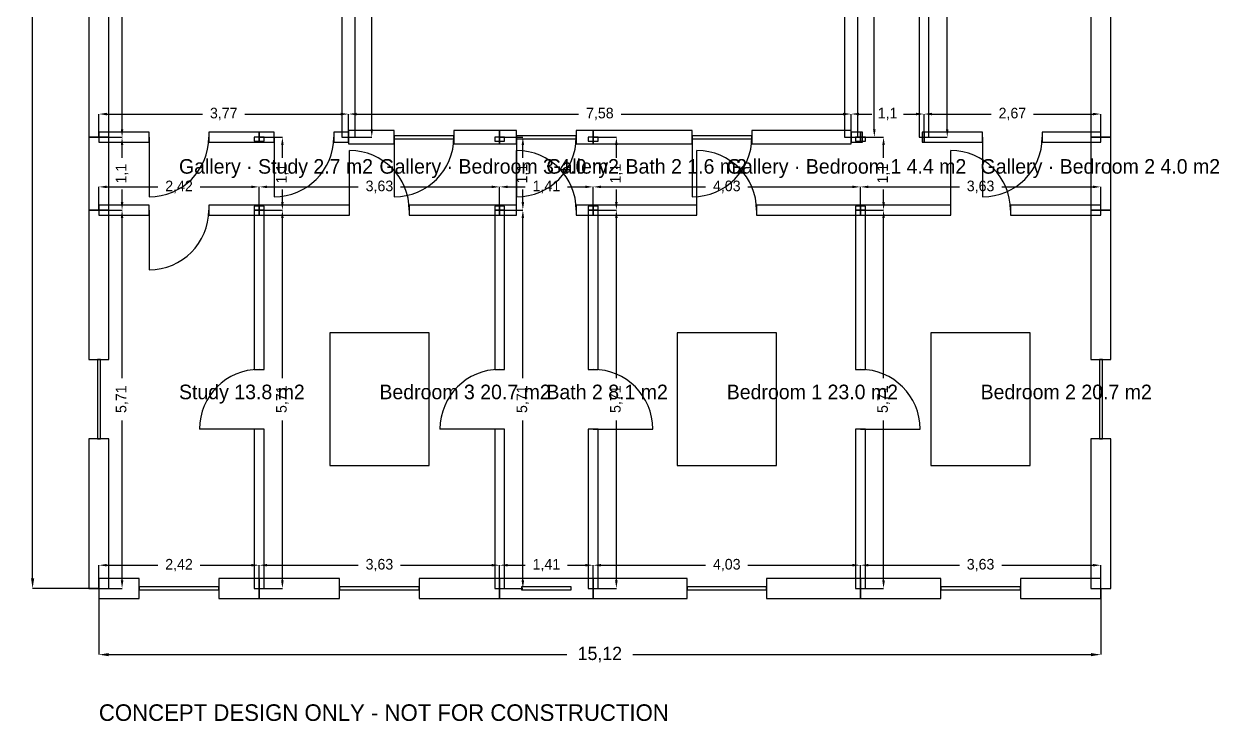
# Model space of a CAD drawing. Header units: metres. Extents: x 2 to 20.3, y 5.3 to 26.3.
# Drawn here: x 1.96 to 19.99, y 5.3 to 15.82 of the extents above; entities that cross this region are included whole.
import ezdxf

# ---------------------------------------------------------------- set-up
doc = ezdxf.new("R2010")
doc.units = ezdxf.units.M
for name, color, linetype in [('dimensions', 8, 'Continuous'), ('doors', 2, 'Continuous'), ('furniture', 3, 'Continuous'), ('labels', 7, 'Continuous'), ('walls', 7, 'Continuous'), ('windows', 4, 'Continuous')]:
    doc.layers.add(name, color=color, linetype=linetype)
doc.dimstyles.get("Standard").update_dxf_attribs({"dimtxt": 2.5, "dimasz": 2.5, "dimexe": 1.25, "dimexo": 0.625, "dimtad": 1, "dimcen": 2.5, "dimazin": 3, "dimtfac": 1, "dimtmove": 0, "dimatfit": 3})

# ---------------------------------------------------------------- blocks, each defined once
blk = doc.blocks.new('_CLOSEDFILLED')
at = {"color": 0, "linetype": 'BYBLOCK'}
blk.add_solid([(-1, 0.16), (0, 0), (-1, -0.16)], dxfattribs=at)
blk = doc.blocks.new('*D1')
for p, q in [((3.0909, 7.301124), (3.0909, 7.651124)), ((3.2109, 7.651124), (3.980356, 7.651124)), ((4.620356, 7.651124), (5.389812, 7.651124)), ((5.509812, 7.301124), (5.509812, 7.651124))]:
    blk.add_line(p, q)
at = {"layer": 'Defpoints'}
for p in [(3.0909, 7.651124), (3.0909, 7.301124), (5.509812, 7.301124)]:
    blk.add_point(p, dxfattribs=at)
at = {"layer": 'dimensions', "xscale": 0.12, "yscale": 0.12, "rotation": 180}
blk.add_blockref('_CLOSEDFILLED', (3.0909, 7.651124), dxfattribs=at)
at = {"layer": 'dimensions', "xscale": 0.12, "yscale": 0.12}
blk.add_blockref('_CLOSEDFILLED', (5.509812, 7.651124), dxfattribs=at)
at = {"layer": 'dimensions', "insert": (4.300356, 7.651124), "char_height": 0.16, "attachment_point": 5}
blk.add_mtext('2,42', dxfattribs=at)
blk = doc.blocks.new('*D2')
for p, q in [((3.0909, 13.012478), (3.4409, 13.012478)), ((3.4409, 10.476801), (3.4409, 12.892478)), ((3.4409, 7.421124), (3.4409, 9.836801)), ((3.0909, 7.301124), (3.4409, 7.301124))]:
    blk.add_line(p, q)
at = {"layer": 'Defpoints'}
for p in [(3.0909, 13.012478), (3.0909, 7.301124), (3.4409, 7.301124)]:
    blk.add_point(p, dxfattribs=at)
at = {"layer": 'dimensions', "xscale": 0.12, "yscale": 0.12}
for p, rotation in [((3.4409, 13.012478), 90), ((3.4409, 7.301124), 270)]:
    blk.add_blockref('_CLOSEDFILLED', p, dxfattribs=dict(at, rotation=rotation))
at = {"layer": 'dimensions', "insert": (3.4409, 10.156801), "char_height": 0.16, "attachment_point": 5, "rotation": 90}
blk.add_mtext('5,71', dxfattribs=at)
blk = doc.blocks.new('*D3')
for p, q in [((3.0909, 13.012478), (3.0909, 13.362478)), ((3.2109, 13.362478), (3.980356, 13.362478)), ((4.620356, 13.362478), (5.389812, 13.362478)), ((5.509812, 13.012478), (5.509812, 13.362478))]:
    blk.add_line(p, q)
at = {"layer": 'Defpoints'}
for p in [(3.0909, 13.362478), (3.0909, 13.012478), (5.509812, 13.012478)]:
    blk.add_point(p, dxfattribs=at)
at = {"layer": 'dimensions', "xscale": 0.12, "yscale": 0.12, "rotation": 180}
blk.add_blockref('_CLOSEDFILLED', (3.0909, 13.362478), dxfattribs=at)
at = {"layer": 'dimensions', "xscale": 0.12, "yscale": 0.12}
blk.add_blockref('_CLOSEDFILLED', (5.509812, 13.362478), dxfattribs=at)
at = {"layer": 'dimensions', "insert": (4.300356, 13.362478), "char_height": 0.16, "attachment_point": 5}
blk.add_mtext('2,42', dxfattribs=at)
blk = doc.blocks.new('*D4')
for p, q in [((3.0909, 14.112478), (3.4409, 14.112478)), ((3.4409, 13.802478), (3.4409, 13.992478)), ((3.4409, 13.132478), (3.4409, 13.322478)), ((3.0909, 13.012478), (3.4409, 13.012478))]:
    blk.add_line(p, q)
at = {"layer": 'Defpoints'}
for p in [(3.0909, 14.112478), (3.0909, 13.012478), (3.4409, 13.012478)]:
    blk.add_point(p, dxfattribs=at)
at = {"layer": 'dimensions', "xscale": 0.12, "yscale": 0.12}
for p, rotation in [((3.4409, 14.112478), 90), ((3.4409, 13.012478), 270)]:
    blk.add_blockref('_CLOSEDFILLED', p, dxfattribs=dict(at, rotation=rotation))
at = {"layer": 'dimensions', "insert": (3.4409, 13.562478), "char_height": 0.16, "attachment_point": 5, "rotation": 90}
blk.add_mtext('1,1', dxfattribs=at)
blk = doc.blocks.new('*D5')
for p, q in [((5.509812, 7.301124), (5.509812, 7.651124)), ((5.629812, 7.651124), (7.003996, 7.651124)), ((7.643996, 7.651124), (9.01818, 7.651124)), ((9.13818, 7.301124), (9.13818, 7.651124))]:
    blk.add_line(p, q)
at = {"layer": 'Defpoints'}
for p in [(5.509812, 7.651124), (5.509812, 7.301124), (9.13818, 7.301124)]:
    blk.add_point(p, dxfattribs=at)
at = {"layer": 'dimensions', "xscale": 0.12, "yscale": 0.12, "rotation": 180}
blk.add_blockref('_CLOSEDFILLED', (5.509812, 7.651124), dxfattribs=at)
at = {"layer": 'dimensions', "xscale": 0.12, "yscale": 0.12}
blk.add_blockref('_CLOSEDFILLED', (9.13818, 7.651124), dxfattribs=at)
at = {"layer": 'dimensions', "insert": (7.323996, 7.651124), "char_height": 0.16, "attachment_point": 5}
blk.add_mtext('3,63', dxfattribs=at)
blk = doc.blocks.new('*D6')
for p, q in [((5.509812, 13.012478), (5.859812, 13.012478)), ((5.859812, 10.476801), (5.859812, 12.892478)), ((5.859812, 7.421124), (5.859812, 9.836801)), ((5.509812, 7.301124), (5.859812, 7.301124))]:
    blk.add_line(p, q)
at = {"layer": 'Defpoints'}
for p in [(5.509812, 13.012478), (5.509812, 7.301124), (5.859812, 7.301124)]:
    blk.add_point(p, dxfattribs=at)
at = {"layer": 'dimensions', "xscale": 0.12, "yscale": 0.12}
for p, rotation in [((5.859812, 13.012478), 90), ((5.859812, 7.301124), 270)]:
    blk.add_blockref('_CLOSEDFILLED', p, dxfattribs=dict(at, rotation=rotation))
at = {"layer": 'dimensions', "insert": (5.859812, 10.156801), "char_height": 0.16, "attachment_point": 5, "rotation": 90}
blk.add_mtext('5,71', dxfattribs=at)
blk = doc.blocks.new('*D7')
for p, q in [((5.509812, 13.012478), (5.509812, 13.362478)), ((5.629812, 13.362478), (7.003996, 13.362478)), ((7.643996, 13.362478), (9.01818, 13.362478)), ((9.13818, 13.012478), (9.13818, 13.362478))]:
    blk.add_line(p, q)
at = {"layer": 'Defpoints'}
for p in [(5.509812, 13.362478), (5.509812, 13.012478), (9.13818, 13.012478)]:
    blk.add_point(p, dxfattribs=at)
at = {"layer": 'dimensions', "xscale": 0.12, "yscale": 0.12, "rotation": 180}
blk.add_blockref('_CLOSEDFILLED', (5.509812, 13.362478), dxfattribs=at)
at = {"layer": 'dimensions', "xscale": 0.12, "yscale": 0.12}
blk.add_blockref('_CLOSEDFILLED', (9.13818, 13.362478), dxfattribs=at)
at = {"layer": 'dimensions', "insert": (7.323996, 13.362478), "char_height": 0.16, "attachment_point": 5}
blk.add_mtext('3,63', dxfattribs=at)
blk = doc.blocks.new('*D8')
for p, q in [((5.509812, 14.112478), (5.859812, 14.112478)), ((5.859812, 13.802478), (5.859812, 13.992478)), ((5.859812, 13.132478), (5.859812, 13.322478)), ((5.509812, 13.012478), (5.859812, 13.012478))]:
    blk.add_line(p, q)
at = {"layer": 'Defpoints'}
for p in [(5.509812, 14.112478), (5.509812, 13.012478), (5.859812, 13.012478)]:
    blk.add_point(p, dxfattribs=at)
at = {"layer": 'dimensions', "xscale": 0.12, "yscale": 0.12}
for p, rotation in [((5.859812, 14.112478), 90), ((5.859812, 13.012478), 270)]:
    blk.add_blockref('_CLOSEDFILLED', p, dxfattribs=dict(at, rotation=rotation))
at = {"layer": 'dimensions', "insert": (5.859812, 13.562478), "char_height": 0.16, "attachment_point": 5, "rotation": 90}
blk.add_mtext('1,1', dxfattribs=at)
blk = doc.blocks.new('*D9')
for p, q in [((9.13818, 7.301124), (9.13818, 7.651124)), ((9.25818, 7.651124), (9.523696, 7.651124)), ((10.163696, 7.651124), (10.429212, 7.651124)), ((10.549212, 7.301124), (10.549212, 7.651124))]:
    blk.add_line(p, q)
at = {"layer": 'Defpoints'}
for p in [(9.13818, 7.651124), (9.13818, 7.301124), (10.549212, 7.301124)]:
    blk.add_point(p, dxfattribs=at)
at = {"layer": 'dimensions', "xscale": 0.12, "yscale": 0.12, "rotation": 180}
blk.add_blockref('_CLOSEDFILLED', (9.13818, 7.651124), dxfattribs=at)
at = {"layer": 'dimensions', "xscale": 0.12, "yscale": 0.12}
blk.add_blockref('_CLOSEDFILLED', (10.549212, 7.651124), dxfattribs=at)
at = {"layer": 'dimensions', "insert": (9.843696, 7.651124), "char_height": 0.16, "attachment_point": 5}
blk.add_mtext('1,41', dxfattribs=at)
blk = doc.blocks.new('*D10')
for p, q in [((9.13818, 13.012478), (9.48818, 13.012478)), ((9.48818, 10.476801), (9.48818, 12.892478)), ((9.48818, 7.421124), (9.48818, 9.836801)), ((9.13818, 7.301124), (9.48818, 7.301124))]:
    blk.add_line(p, q)
at = {"layer": 'Defpoints'}
for p in [(9.13818, 13.012478), (9.13818, 7.301124), (9.48818, 7.301124)]:
    blk.add_point(p, dxfattribs=at)
at = {"layer": 'dimensions', "xscale": 0.12, "yscale": 0.12}
for p, rotation in [((9.48818, 13.012478), 90), ((9.48818, 7.301124), 270)]:
    blk.add_blockref('_CLOSEDFILLED', p, dxfattribs=dict(at, rotation=rotation))
at = {"layer": 'dimensions', "insert": (9.48818, 10.156801), "char_height": 0.16, "attachment_point": 5, "rotation": 90}
blk.add_mtext('5,71', dxfattribs=at)
blk = doc.blocks.new('*D11')
for p, q in [((9.13818, 13.012478), (9.13818, 13.362478)), ((9.25818, 13.362478), (9.523696, 13.362478)), ((10.163696, 13.362478), (10.429212, 13.362478)), ((10.549212, 13.012478), (10.549212, 13.362478))]:
    blk.add_line(p, q)
at = {"layer": 'Defpoints'}
for p in [(9.13818, 13.362478), (9.13818, 13.012478), (10.549212, 13.012478)]:
    blk.add_point(p, dxfattribs=at)
at = {"layer": 'dimensions', "xscale": 0.12, "yscale": 0.12, "rotation": 180}
blk.add_blockref('_CLOSEDFILLED', (9.13818, 13.362478), dxfattribs=at)
at = {"layer": 'dimensions', "xscale": 0.12, "yscale": 0.12}
blk.add_blockref('_CLOSEDFILLED', (10.549212, 13.362478), dxfattribs=at)
at = {"layer": 'dimensions', "insert": (9.843696, 13.362478), "char_height": 0.16, "attachment_point": 5}
blk.add_mtext('1,41', dxfattribs=at)
blk = doc.blocks.new('*D12')
for p, q in [((9.13818, 14.112478), (9.48818, 14.112478)), ((9.48818, 13.802478), (9.48818, 13.992478)), ((9.48818, 13.132478), (9.48818, 13.322478)), ((9.13818, 13.012478), (9.48818, 13.012478))]:
    blk.add_line(p, q)
at = {"layer": 'Defpoints'}
for p in [(9.13818, 14.112478), (9.13818, 13.012478), (9.48818, 13.012478)]:
    blk.add_point(p, dxfattribs=at)
at = {"layer": 'dimensions', "xscale": 0.12, "yscale": 0.12}
for p, rotation in [((9.48818, 14.112478), 90), ((9.48818, 13.012478), 270)]:
    blk.add_blockref('_CLOSEDFILLED', p, dxfattribs=dict(at, rotation=rotation))
at = {"layer": 'dimensions', "insert": (9.48818, 13.562478), "char_height": 0.16, "attachment_point": 5, "rotation": 90}
blk.add_mtext('1,1', dxfattribs=at)
blk = doc.blocks.new('*D13')
for p, q in [((10.549212, 7.301124), (10.549212, 7.651124)), ((10.669212, 7.651124), (12.244972, 7.651124)), ((12.884972, 7.651124), (14.460732, 7.651124)), ((14.580732, 7.301124), (14.580732, 7.651124))]:
    blk.add_line(p, q)
at = {"layer": 'Defpoints'}
for p in [(10.549212, 7.651124), (10.549212, 7.301124), (14.580732, 7.301124)]:
    blk.add_point(p, dxfattribs=at)
at = {"layer": 'dimensions', "xscale": 0.12, "yscale": 0.12, "rotation": 180}
blk.add_blockref('_CLOSEDFILLED', (10.549212, 7.651124), dxfattribs=at)
at = {"layer": 'dimensions', "xscale": 0.12, "yscale": 0.12}
blk.add_blockref('_CLOSEDFILLED', (14.580732, 7.651124), dxfattribs=at)
at = {"layer": 'dimensions', "insert": (12.564972, 7.651124), "char_height": 0.16, "attachment_point": 5}
blk.add_mtext('4,03', dxfattribs=at)
blk = doc.blocks.new('*D14')
for p, q in [((10.549212, 13.012478), (10.899212, 13.012478)), ((10.899212, 10.476801), (10.899212, 12.892478)), ((10.899212, 7.421124), (10.899212, 9.836801)), ((10.549212, 7.301124), (10.899212, 7.301124))]:
    blk.add_line(p, q)
at = {"layer": 'Defpoints'}
for p in [(10.549212, 13.012478), (10.549212, 7.301124), (10.899212, 7.301124)]:
    blk.add_point(p, dxfattribs=at)
at = {"layer": 'dimensions', "xscale": 0.12, "yscale": 0.12}
for p, rotation in [((10.899212, 13.012478), 90), ((10.899212, 7.301124), 270)]:
    blk.add_blockref('_CLOSEDFILLED', p, dxfattribs=dict(at, rotation=rotation))
at = {"layer": 'dimensions', "insert": (10.899212, 10.156801), "char_height": 0.16, "attachment_point": 5, "rotation": 90}
blk.add_mtext('5,71', dxfattribs=at)
blk = doc.blocks.new('*D15')
for p, q in [((10.549212, 13.012478), (10.549212, 13.362478)), ((10.669212, 13.362478), (12.244972, 13.362478)), ((12.884972, 13.362478), (14.460732, 13.362478)), ((14.580732, 13.012478), (14.580732, 13.362478))]:
    blk.add_line(p, q)
at = {"layer": 'Defpoints'}
for p in [(10.549212, 13.362478), (10.549212, 13.012478), (14.580732, 13.012478)]:
    blk.add_point(p, dxfattribs=at)
at = {"layer": 'dimensions', "xscale": 0.12, "yscale": 0.12, "rotation": 180}
blk.add_blockref('_CLOSEDFILLED', (10.549212, 13.362478), dxfattribs=at)
at = {"layer": 'dimensions', "xscale": 0.12, "yscale": 0.12}
blk.add_blockref('_CLOSEDFILLED', (14.580732, 13.362478), dxfattribs=at)
at = {"layer": 'dimensions', "insert": (12.564972, 13.362478), "char_height": 0.16, "attachment_point": 5}
blk.add_mtext('4,03', dxfattribs=at)
blk = doc.blocks.new('*D16')
for p, q in [((10.549212, 14.112478), (10.899212, 14.112478)), ((10.899212, 13.802478), (10.899212, 13.992478)), ((10.899212, 13.132478), (10.899212, 13.322478)), ((10.549212, 13.012478), (10.899212, 13.012478))]:
    blk.add_line(p, q)
at = {"layer": 'Defpoints'}
for p in [(10.549212, 14.112478), (10.549212, 13.012478), (10.899212, 13.012478)]:
    blk.add_point(p, dxfattribs=at)
at = {"layer": 'dimensions', "xscale": 0.12, "yscale": 0.12}
for p, rotation in [((10.899212, 14.112478), 90), ((10.899212, 13.012478), 270)]:
    blk.add_blockref('_CLOSEDFILLED', p, dxfattribs=dict(at, rotation=rotation))
at = {"layer": 'dimensions', "insert": (10.899212, 13.562478), "char_height": 0.16, "attachment_point": 5, "rotation": 90}
blk.add_mtext('1,1', dxfattribs=at)
blk = doc.blocks.new('*D17')
for p, q in [((14.580732, 7.301124), (14.580732, 7.651124)), ((14.700732, 7.651124), (16.074916, 7.651124)), ((16.714916, 7.651124), (18.0891, 7.651124)), ((18.2091, 7.301124), (18.2091, 7.651124))]:
    blk.add_line(p, q)
at = {"layer": 'Defpoints'}
for p in [(14.580732, 7.651124), (14.580732, 7.301124), (18.2091, 7.301124)]:
    blk.add_point(p, dxfattribs=at)
at = {"layer": 'dimensions', "xscale": 0.12, "yscale": 0.12, "rotation": 180}
blk.add_blockref('_CLOSEDFILLED', (14.580732, 7.651124), dxfattribs=at)
at = {"layer": 'dimensions', "xscale": 0.12, "yscale": 0.12}
blk.add_blockref('_CLOSEDFILLED', (18.2091, 7.651124), dxfattribs=at)
at = {"layer": 'dimensions', "insert": (16.394916, 7.651124), "char_height": 0.16, "attachment_point": 5}
blk.add_mtext('3,63', dxfattribs=at)
blk = doc.blocks.new('*D18')
for p, q in [((14.580732, 13.012478), (14.930732, 13.012478)), ((14.930732, 10.476801), (14.930732, 12.892478)), ((14.930732, 7.421124), (14.930732, 9.836801)), ((14.580732, 7.301124), (14.930732, 7.301124))]:
    blk.add_line(p, q)
at = {"layer": 'Defpoints'}
for p in [(14.580732, 13.012478), (14.580732, 7.301124), (14.930732, 7.301124)]:
    blk.add_point(p, dxfattribs=at)
at = {"layer": 'dimensions', "xscale": 0.12, "yscale": 0.12}
for p, rotation in [((14.930732, 13.012478), 90), ((14.930732, 7.301124), 270)]:
    blk.add_blockref('_CLOSEDFILLED', p, dxfattribs=dict(at, rotation=rotation))
at = {"layer": 'dimensions', "insert": (14.930732, 10.156801), "char_height": 0.16, "attachment_point": 5, "rotation": 90}
blk.add_mtext('5,71', dxfattribs=at)
blk = doc.blocks.new('*D19')
for p, q in [((14.580732, 13.012478), (14.580732, 13.362478)), ((14.700732, 13.362478), (16.074916, 13.362478)), ((16.714916, 13.362478), (18.0891, 13.362478)), ((18.2091, 13.012478), (18.2091, 13.362478))]:
    blk.add_line(p, q)
at = {"layer": 'Defpoints'}
for p in [(14.580732, 13.362478), (14.580732, 13.012478), (18.2091, 13.012478)]:
    blk.add_point(p, dxfattribs=at)
at = {"layer": 'dimensions', "xscale": 0.12, "yscale": 0.12, "rotation": 180}
blk.add_blockref('_CLOSEDFILLED', (14.580732, 13.362478), dxfattribs=at)
at = {"layer": 'dimensions', "xscale": 0.12, "yscale": 0.12}
blk.add_blockref('_CLOSEDFILLED', (18.2091, 13.362478), dxfattribs=at)
at = {"layer": 'dimensions', "insert": (16.394916, 13.362478), "char_height": 0.16, "attachment_point": 5}
blk.add_mtext('3,63', dxfattribs=at)
blk = doc.blocks.new('*D20')
for p, q in [((14.580732, 14.112478), (14.930732, 14.112478)), ((14.930732, 13.802478), (14.930732, 13.992478)), ((14.930732, 13.132478), (14.930732, 13.322478)), ((14.580732, 13.012478), (14.930732, 13.012478))]:
    blk.add_line(p, q)
at = {"layer": 'Defpoints'}
for p in [(14.580732, 14.112478), (14.580732, 13.012478), (14.930732, 13.012478)]:
    blk.add_point(p, dxfattribs=at)
at = {"layer": 'dimensions', "xscale": 0.12, "yscale": 0.12}
for p, rotation in [((14.930732, 14.112478), 90), ((14.930732, 13.012478), 270)]:
    blk.add_blockref('_CLOSEDFILLED', p, dxfattribs=dict(at, rotation=rotation))
at = {"layer": 'dimensions', "insert": (14.930732, 13.562478), "char_height": 0.16, "attachment_point": 5, "rotation": 90}
blk.add_mtext('1,1', dxfattribs=at)
blk = doc.blocks.new('*D33')
for p, q in [((3.091, 14.112), (3.091, 14.462)), ((3.211, 14.462), (4.655, 14.462)), ((5.295, 14.462), (6.739, 14.462)), ((6.859, 14.112), (6.859, 14.462))]:
    blk.add_line(p, q)
at = {"layer": 'Defpoints'}
for p in [(3.091, 14.462), (3.091, 14.112), (6.859, 14.112)]:
    blk.add_point(p, dxfattribs=at)
at = {"layer": 'dimensions', "xscale": 0.12, "yscale": 0.12, "rotation": 180}
blk.add_blockref('_CLOSEDFILLED', (3.091, 14.462), dxfattribs=at)
at = {"layer": 'dimensions', "xscale": 0.12, "yscale": 0.12}
blk.add_blockref('_CLOSEDFILLED', (6.859, 14.462), dxfattribs=at)
at = {"layer": 'dimensions', "insert": (4.975, 14.462), "char_height": 0.16, "attachment_point": 5}
blk.add_mtext('3,77', dxfattribs=at)
blk = doc.blocks.new('*D34')
for p, q in [((3.0909, 19.387522), (3.4409, 19.387522)), ((3.4409, 17.07), (3.4409, 19.267522)), ((3.4409, 14.232478), (3.4409, 16.43)), ((3.0909, 14.112478), (3.4409, 14.112478))]:
    blk.add_line(p, q)
at = {"layer": 'Defpoints'}
for p in [(3.0909, 19.387522), (3.0909, 14.112478), (3.4409, 14.112478)]:
    blk.add_point(p, dxfattribs=at)
at = {"layer": 'dimensions', "xscale": 0.12, "yscale": 0.12}
for p, rotation in [((3.4409, 19.387522), 90), ((3.4409, 14.112478), 270)]:
    blk.add_blockref('_CLOSEDFILLED', p, dxfattribs=dict(at, rotation=rotation))
at = {"layer": 'dimensions', "insert": (3.4409, 16.75), "char_height": 0.16, "attachment_point": 5, "rotation": 90}
blk.add_mtext('5,28', dxfattribs=at)
blk = doc.blocks.new('*D35')
for p, q in [((15.541, 14.112), (15.541, 14.462)), ((15.661, 14.462), (16.555, 14.462)), ((17.195, 14.462), (18.089, 14.462)), ((18.209, 14.112), (18.209, 14.462))]:
    blk.add_line(p, q)
at = {"layer": 'Defpoints'}
for p in [(15.541, 14.462), (15.541, 14.112), (18.209, 14.112)]:
    blk.add_point(p, dxfattribs=at)
at = {"layer": 'dimensions', "xscale": 0.12, "yscale": 0.12, "rotation": 180}
blk.add_blockref('_CLOSEDFILLED', (15.541, 14.462), dxfattribs=at)
at = {"layer": 'dimensions', "xscale": 0.12, "yscale": 0.12}
blk.add_blockref('_CLOSEDFILLED', (18.209, 14.462), dxfattribs=at)
at = {"layer": 'dimensions', "insert": (16.875, 14.462), "char_height": 0.16, "attachment_point": 5}
blk.add_mtext('2,67', dxfattribs=at)
blk = doc.blocks.new('*D36')
for p, q in [((15.541437, 19.387522), (15.891437, 19.387522)), ((15.891437, 17.07), (15.891437, 19.267522)), ((15.891437, 14.232478), (15.891437, 16.43)), ((15.541437, 14.112478), (15.891437, 14.112478))]:
    blk.add_line(p, q)
at = {"layer": 'Defpoints'}
for p in [(15.541437, 19.387522), (15.541437, 14.112478), (15.891437, 14.112478)]:
    blk.add_point(p, dxfattribs=at)
at = {"layer": 'dimensions', "xscale": 0.12, "yscale": 0.12}
for p, rotation in [((15.891437, 19.387522), 90), ((15.891437, 14.112478), 270)]:
    blk.add_blockref('_CLOSEDFILLED', p, dxfattribs=dict(at, rotation=rotation))
at = {"layer": 'dimensions', "insert": (15.891437, 16.75), "char_height": 0.16, "attachment_point": 5, "rotation": 90}
blk.add_mtext('5,28', dxfattribs=at)
blk = doc.blocks.new('*D37')
for p, q in [((14.441437, 14.112478), (14.441437, 14.462478)), ((14.561437, 14.462478), (14.751437, 14.462478)), ((15.231437, 14.462478), (15.421437, 14.462478)), ((15.541437, 14.112478), (15.541437, 14.462478))]:
    blk.add_line(p, q)
at = {"layer": 'Defpoints'}
for p in [(14.441437, 14.462478), (14.441437, 14.112478), (15.541437, 14.112478)]:
    blk.add_point(p, dxfattribs=at)
at = {"layer": 'dimensions', "xscale": 0.12, "yscale": 0.12, "rotation": 180}
blk.add_blockref('_CLOSEDFILLED', (14.441437, 14.462478), dxfattribs=at)
at = {"layer": 'dimensions', "xscale": 0.12, "yscale": 0.12}
blk.add_blockref('_CLOSEDFILLED', (15.541437, 14.462478), dxfattribs=at)
at = {"layer": 'dimensions', "insert": (14.991437, 14.462478), "char_height": 0.16, "attachment_point": 5}
blk.add_mtext('1,1', dxfattribs=at)
blk = doc.blocks.new('*D38')
for p, q in [((14.441437, 19.387522), (14.791437, 19.387522)), ((14.791437, 17.07), (14.791437, 19.267522)), ((14.791437, 14.232478), (14.791437, 16.43)), ((14.441437, 14.112478), (14.791437, 14.112478))]:
    blk.add_line(p, q)
at = {"layer": 'Defpoints'}
for p in [(14.441437, 19.387522), (14.441437, 14.112478), (14.791437, 14.112478)]:
    blk.add_point(p, dxfattribs=at)
at = {"layer": 'dimensions', "xscale": 0.12, "yscale": 0.12}
for p, rotation in [((14.791437, 19.387522), 90), ((14.791437, 14.112478), 270)]:
    blk.add_blockref('_CLOSEDFILLED', p, dxfattribs=dict(at, rotation=rotation))
at = {"layer": 'dimensions', "insert": (14.791437, 16.75), "char_height": 0.16, "attachment_point": 5, "rotation": 90}
blk.add_mtext('5,28', dxfattribs=at)
blk = doc.blocks.new('*D39')
for p, q in [((6.859, 14.112), (6.859, 14.462)), ((6.979, 14.462), (10.33, 14.462)), ((10.97, 14.462), (14.321, 14.462)), ((14.441, 14.112), (14.441, 14.462))]:
    blk.add_line(p, q)
at = {"layer": 'Defpoints'}
for p in [(6.859, 14.462), (6.859, 14.112), (14.441, 14.112)]:
    blk.add_point(p, dxfattribs=at)
at = {"layer": 'dimensions', "xscale": 0.12, "yscale": 0.12, "rotation": 180}
blk.add_blockref('_CLOSEDFILLED', (6.859, 14.462), dxfattribs=at)
at = {"layer": 'dimensions', "xscale": 0.12, "yscale": 0.12}
blk.add_blockref('_CLOSEDFILLED', (14.441, 14.462), dxfattribs=at)
at = {"layer": 'dimensions', "insert": (10.65, 14.462), "char_height": 0.16, "attachment_point": 5}
blk.add_mtext('7,58', dxfattribs=at)
blk = doc.blocks.new('*D40')
for p, q in [((6.858563, 19.387522), (7.208563, 19.387522)), ((7.208563, 17.07), (7.208563, 19.267522)), ((7.208563, 14.232478), (7.208563, 16.43)), ((6.858563, 14.112478), (7.208563, 14.112478))]:
    blk.add_line(p, q)
at = {"layer": 'Defpoints'}
for p in [(6.858563, 19.387522), (6.858563, 14.112478), (7.208563, 14.112478)]:
    blk.add_point(p, dxfattribs=at)
at = {"layer": 'dimensions', "xscale": 0.12, "yscale": 0.12}
for p, rotation in [((7.208563, 19.387522), 90), ((7.208563, 14.112478), 270)]:
    blk.add_blockref('_CLOSEDFILLED', p, dxfattribs=dict(at, rotation=rotation))
at = {"layer": 'dimensions', "insert": (7.208563, 16.75), "char_height": 0.16, "attachment_point": 5, "rotation": 90}
blk.add_mtext('5,28', dxfattribs=at)
blk = doc.blocks.new('*D41')
for p, q in [((3.091, 7.301), (3.091, 6.301)), ((18.209, 7.301), (18.209, 6.301)), ((3.241, 6.301), (10.15, 6.301)), ((11.15, 6.301), (18.059, 6.301))]:
    blk.add_line(p, q)
at = {"layer": 'Defpoints'}
for p in [(3.091, 7.301), (18.209, 7.301), (3.091, 6.301)]:
    blk.add_point(p, dxfattribs=at)
at = {"layer": 'dimensions', "xscale": 0.15, "yscale": 0.15, "rotation": 180}
blk.add_blockref('_CLOSEDFILLED', (3.091, 6.301), dxfattribs=at)
at = {"layer": 'dimensions', "xscale": 0.15, "yscale": 0.15}
blk.add_blockref('_CLOSEDFILLED', (18.209, 6.301), dxfattribs=at)
at = {"layer": 'dimensions', "insert": (10.65, 6.301), "char_height": 0.2, "attachment_point": 5}
blk.add_mtext('15,12', dxfattribs=at)
blk = doc.blocks.new('*D42')
for p, q in [((3.091, 26.199), (2.091, 26.199)), ((2.091, 17.15), (2.091, 26.049)), ((2.091, 7.451), (2.091, 16.35)), ((3.091, 7.301), (2.091, 7.301))]:
    blk.add_line(p, q)
at = {"layer": 'Defpoints'}
for p in [(3.091, 26.199), (2.091, 7.301), (3.091, 7.301)]:
    blk.add_point(p, dxfattribs=at)
at = {"layer": 'dimensions', "xscale": 0.15, "yscale": 0.15}
for p, rotation in [((2.091, 26.199), 90), ((2.091, 7.301), 270)]:
    blk.add_blockref('_CLOSEDFILLED', p, dxfattribs=dict(at, rotation=rotation))
at = {"layer": 'dimensions', "insert": (2.091, 16.75), "char_height": 0.2, "attachment_point": 5, "rotation": 90}
blk.add_mtext('18,9', dxfattribs=at)

msp = doc.modelspace()

# ---------------------------------------------------------------- linework, layer by layer
at = {"layer": 'doors'}
for p, q in [((3.85, 14.112), (3.85, 13.212)), ((5.734, 14.112), (5.734, 13.212)), ((7.548, 14.112), (7.548, 13.212)), ((9.394, 14.112), (9.394, 13.212)), ((12.045, 14.112), (12.045, 13.212)), ((16.425, 14.112), (16.425, 13.212)), ((6.874, 13.012), (6.874, 13.912)), ((9.394, 13.012), (9.394, 13.912)), ((12.115, 13.012), (12.115, 13.912)), ((15.945, 13.012), (15.945, 13.912)), ((3.85, 13.012), (3.85, 12.112)), ((5.51, 9.707), (4.61, 9.707)), ((9.138, 9.707), (8.238, 9.707)), ((10.549, 9.707), (11.449, 9.707)), ((14.581, 9.707), (15.481, 9.707))]:
    msp.add_line(p, q, dxfattribs=at)
for centre, start, end in [((3.85, 14.112), -90, 0), ((5.734, 14.112), -90, 0), ((7.548, 14.112), -90, 0), ((9.394, 14.112), -90, 0), ((12.045, 14.112), -90, 0), ((16.425, 14.112), -90, 0), ((6.874, 13.012), 0, 90), ((9.394, 13.012), 0, 90), ((12.115, 13.012), 0, 90), ((15.945, 13.012), 0, 90), ((3.85, 13.012), -90, 0), ((5.51, 9.707), 90, 180), ((9.138, 9.707), 90, 180), ((10.549, 9.707), 0, 90), ((14.581, 9.707), 0, 90)]:
    msp.add_arc(centre, 0.9, start, end, dxfattribs=at)
at = {"layer": 'furniture'}
for points in [[(6.574, 9.157), (8.074, 9.157), (8.074, 11.157), (6.574, 11.157)], [(11.815, 9.157), (13.315, 9.157), (13.315, 11.157), (11.815, 11.157)], [(15.645, 9.157), (17.145, 9.157), (17.145, 11.157), (15.645, 11.157)]]:
    msp.add_lwpolyline(points, close=True, dxfattribs=at)
at = {"layer": 'walls'}
for points in [[(6.759, 14.112), (6.959, 14.112), (6.959, 16.3), (6.759, 16.3)], [(14.341, 14.112), (14.541, 14.112), (14.541, 16.3), (14.341, 16.3)], [(15.466, 14.112), (15.616, 14.112), (15.616, 16.3), (15.466, 16.3)], [(2.941, 14.112), (3.241, 14.112), (3.241, 16.15), (2.941, 16.15)], [(18.059, 14.112), (18.359, 14.112), (18.359, 16.2), (18.059, 16.2)], [(2.941, 13.012), (3.241, 13.012), (3.241, 14.112), (2.941, 14.112)], [(3.091, 14.037), (3.85, 14.037), (3.85, 14.187), (3.091, 14.187)], [(4.75, 14.037), (5.51, 14.037), (5.51, 14.187), (4.75, 14.187)], [(5.435, 14.052), (5.585, 14.052), (5.585, 14.112), (5.435, 14.112)], [(5.51, 14.037), (5.734, 14.037), (5.734, 14.187), (5.51, 14.187)], [(6.634, 14.037), (6.859, 14.037), (6.859, 14.187), (6.634, 14.187)], [(6.859, 14.012), (7.548, 14.012), (7.548, 14.212), (6.859, 14.212)], [(8.448, 14.012), (9.138, 14.012), (9.138, 14.212), (8.448, 14.212)], [(9.063, 14.052), (9.213, 14.052), (9.213, 14.112), (9.063, 14.112)], [(9.138, 14.012), (9.394, 14.012), (9.394, 14.212), (9.138, 14.212)], [(10.294, 14.012), (10.549, 14.012), (10.549, 14.212), (10.294, 14.212)], [(10.474, 14.052), (10.624, 14.052), (10.624, 14.112), (10.474, 14.112)], [(10.549, 14.012), (12.045, 14.012), (12.045, 14.212), (10.549, 14.212)], [(12.945, 14.012), (14.441, 14.012), (14.441, 14.212), (12.945, 14.212)], [(14.441, 14.037), (14.581, 14.037), (14.581, 14.187), (14.441, 14.187)], [(14.506, 14.052), (14.656, 14.052), (14.656, 14.112), (14.506, 14.112)], [(14.581, 14.037), (14.611, 14.037), (14.611, 14.187), (14.581, 14.187)], [(15.511, 14.037), (15.541, 14.037), (15.541, 14.187), (15.511, 14.187)], [(15.541, 14.037), (16.425, 14.037), (16.425, 14.187), (15.541, 14.187)], [(17.325, 14.037), (18.209, 14.037), (18.209, 14.187), (17.325, 14.187)], [(18.059, 13.012), (18.359, 13.012), (18.359, 14.112), (18.059, 14.112)], [(2.941, 10.757), (3.241, 10.757), (3.241, 13.012), (2.941, 13.012)], [(3.091, 12.937), (3.85, 12.937), (3.85, 13.087), (3.091, 13.087)], [(4.75, 12.937), (5.51, 12.937), (5.51, 13.087), (4.75, 13.087)], [(5.435, 13.012), (5.585, 13.012), (5.585, 13.072), (5.435, 13.072)], [(5.435, 10.607), (5.585, 10.607), (5.585, 13.012), (5.435, 13.012)], [(5.51, 12.937), (6.874, 12.937), (6.874, 13.087), (5.51, 13.087)], [(7.774, 12.937), (9.138, 12.937), (9.138, 13.087), (7.774, 13.087)], [(9.063, 13.012), (9.213, 13.012), (9.213, 13.072), (9.063, 13.072)], [(9.063, 10.607), (9.213, 10.607), (9.213, 13.012), (9.063, 13.012)], [(9.138, 12.937), (9.394, 12.937), (9.394, 13.087), (9.138, 13.087)], [(10.294, 12.937), (10.549, 12.937), (10.549, 13.087), (10.294, 13.087)], [(10.474, 13.012), (10.624, 13.012), (10.624, 13.072), (10.474, 13.072)], [(10.474, 10.607), (10.624, 10.607), (10.624, 13.012), (10.474, 13.012)], [(10.549, 12.937), (12.115, 12.937), (12.115, 13.087), (10.549, 13.087)], [(13.015, 12.937), (14.581, 12.937), (14.581, 13.087), (13.015, 13.087)], [(14.506, 13.012), (14.656, 13.012), (14.656, 13.072), (14.506, 13.072)], [(14.506, 10.607), (14.656, 10.607), (14.656, 13.012), (14.506, 13.012)], [(14.581, 12.937), (15.945, 12.937), (15.945, 13.087), (14.581, 13.087)], [(16.845, 12.937), (18.209, 12.937), (18.209, 13.087), (16.845, 13.087)], [(18.059, 10.757), (18.359, 10.757), (18.359, 13.012), (18.059, 13.012)], [(5.435, 7.301), (5.585, 7.301), (5.585, 9.707), (5.435, 9.707)], [(9.063, 7.301), (9.213, 7.301), (9.213, 9.707), (9.063, 9.707)], [(10.474, 7.301), (10.624, 7.301), (10.624, 9.707), (10.474, 9.707)], [(14.506, 7.301), (14.656, 7.301), (14.656, 9.707), (14.506, 9.707)], [(2.941, 7.301), (3.241, 7.301), (3.241, 9.557), (2.941, 9.557)], [(18.059, 7.301), (18.359, 7.301), (18.359, 9.557), (18.059, 9.557)], [(3.091, 7.151), (3.7, 7.151), (3.7, 7.451), (3.091, 7.451)], [(4.9, 7.151), (5.51, 7.151), (5.51, 7.451), (4.9, 7.451)], [(5.51, 7.151), (6.724, 7.151), (6.724, 7.451), (5.51, 7.451)], [(7.924, 7.151), (9.138, 7.151), (9.138, 7.451), (7.924, 7.451)], [(9.138, 7.151), (10.549, 7.151), (10.549, 7.451), (9.138, 7.451)], [(10.549, 7.151), (11.965, 7.151), (11.965, 7.451), (10.549, 7.451)], [(13.165, 7.151), (14.581, 7.151), (14.581, 7.451), (13.165, 7.451)], [(14.581, 7.151), (15.795, 7.151), (15.795, 7.451), (14.581, 7.451)], [(16.995, 7.151), (18.209, 7.151), (18.209, 7.451), (16.995, 7.451)]]:
    msp.add_lwpolyline(points, close=True, dxfattribs=at)
at = {"layer": 'windows'}
for points in [[(7.548, 14.09), (8.448, 14.09), (8.448, 14.135), (7.548, 14.135)], [(9.394, 14.09), (10.294, 14.09), (10.294, 14.135), (9.394, 14.135)], [(12.045, 14.09), (12.945, 14.09), (12.945, 14.135), (12.045, 14.135)], [(3.068, 9.557), (3.113, 9.557), (3.113, 10.757), (3.068, 10.757)], [(18.187, 9.557), (18.232, 9.557), (18.232, 10.757), (18.187, 10.757)], [(3.7, 7.279), (4.9, 7.279), (4.9, 7.324), (3.7, 7.324)], [(6.724, 7.279), (7.924, 7.279), (7.924, 7.324), (6.724, 7.324)], [(9.469, 7.279), (10.219, 7.279), (10.219, 7.324), (9.469, 7.324)], [(11.965, 7.279), (13.165, 7.279), (13.165, 7.324), (11.965, 7.324)], [(15.795, 7.279), (16.995, 7.279), (16.995, 7.324), (15.795, 7.324)]]:
    msp.add_lwpolyline(points, close=True, dxfattribs=at)

# ---------------------------------------------------------------- texts
msp.add_text('CONCEPT DESIGN ONLY - NOT FOR CONSTRUCTION', height=0.25).set_placement((3.091, 5.301))
at = {"layer": 'labels'}
for s, p in [('Gallery · Study 2.7 m2', (4.3, 13.562)), ('Gallery · Bedroom 3 4.0 m2', (7.324, 13.562)), ('Gallery · Bath 2 1.6 m2', (9.844, 13.562)), ('Gallery · Bedroom 1 4.4 m2', (12.565, 13.562)), ('Gallery · Bedroom 2 4.0 m2', (16.395, 13.562)), ('Study 13.8 m2', (4.3, 10.157)), ('Bedroom 3 20.7 m2', (7.324, 10.157)), ('Bath 2 8.1 m2', (9.844, 10.157)), ('Bedroom 1 23.0 m2', (12.565, 10.157)), ('Bedroom 2 20.7 m2', (16.395, 10.157))]:
    msp.add_text(s, height=0.22, dxfattribs=at).set_placement(p)

# ---------------------------------------------------------------- dimensions: what is measured, and where the dimension line sits
at = {"layer": 'dimensions'}
for base, p1, p2, override, picture, middle in [((2.091, 7.301), (3.091, 7.301), (3.091, 26.199), {"dimtxt": 0.2, "dimasz": 0.15}, '*D42', (2.091, 16.75)), ((3.441, 14.112), (3.091, 14.112), (3.091, 19.388), {"dimtxt": 0.16, "dimasz": 0.12}, '*D34', (3.441, 16.75)), ((7.209, 14.112), (6.859, 14.112), (6.859, 19.388), {"dimtxt": 0.16, "dimasz": 0.12}, '*D40', (7.209, 16.75)), ((14.791, 14.112), (14.441, 14.112), (14.441, 19.388), {"dimtxt": 0.16, "dimasz": 0.12}, '*D38', (14.791, 16.75)), ((15.891, 14.112), (15.541, 14.112), (15.541, 19.388), {"dimtxt": 0.16, "dimasz": 0.12}, '*D36', (15.891, 16.75)), ((3.441, 13.012), (3.091, 13.012), (3.091, 14.112), {"dimtxt": 0.16, "dimasz": 0.12}, '*D4', (3.441, 13.562)), ((5.86, 13.012), (5.51, 13.012), (5.51, 14.112), {"dimtxt": 0.16, "dimasz": 0.12}, '*D8', (5.86, 13.562)), ((9.488, 13.012), (9.138, 13.012), (9.138, 14.112), {"dimtxt": 0.16, "dimasz": 0.12}, '*D12', (9.488, 13.562)), ((10.899, 13.012), (10.549, 13.012), (10.549, 14.112), {"dimtxt": 0.16, "dimasz": 0.12}, '*D16', (10.899, 13.562)), ((14.931, 13.012), (14.581, 13.012), (14.581, 14.112), {"dimtxt": 0.16, "dimasz": 0.12}, '*D20', (14.931, 13.562)), ((3.441, 7.301), (3.091, 7.301), (3.091, 13.012), {"dimtxt": 0.16, "dimasz": 0.12}, '*D2', (3.441, 10.157)), ((5.86, 7.301), (5.51, 7.301), (5.51, 13.012), {"dimtxt": 0.16, "dimasz": 0.12}, '*D6', (5.86, 10.157)), ((9.488, 7.301), (9.138, 7.301), (9.138, 13.012), {"dimtxt": 0.16, "dimasz": 0.12}, '*D10', (9.488, 10.157)), ((10.899, 7.301), (10.549, 7.301), (10.549, 13.012), {"dimtxt": 0.16, "dimasz": 0.12}, '*D14', (10.899, 10.157)), ((14.931, 7.301), (14.581, 7.301), (14.581, 13.012), {"dimtxt": 0.16, "dimasz": 0.12}, '*D18', (14.931, 10.157))]:
    dim = msp.add_linear_dim(base=base, p1=p1, p2=p2, angle=90, dimstyle='Standard', override=override, dxfattribs=at)
    dim.commit()
    dim.dimension.update_dxf_attribs({"geometry": picture, "text_midpoint": middle})
for base, p1, p2, override, picture, middle in [((3.091, 14.462), (3.091, 14.112), (6.859, 14.112), {"dimtxt": 0.16, "dimasz": 0.12}, '*D33', (4.975, 14.462)), ((6.859, 14.462), (6.859, 14.112), (14.441, 14.112), {"dimtxt": 0.16, "dimasz": 0.12}, '*D39', (10.65, 14.462)), ((14.441, 14.462), (14.441, 14.112), (15.541, 14.112), {"dimtxt": 0.16, "dimasz": 0.12}, '*D37', (14.991, 14.462)), ((15.541, 14.462), (15.541, 14.112), (18.209, 14.112), {"dimtxt": 0.16, "dimasz": 0.12}, '*D35', (16.875, 14.462)), ((3.091, 13.362), (3.091, 13.012), (5.51, 13.012), {"dimtxt": 0.16, "dimasz": 0.12}, '*D3', (4.3, 13.362)), ((5.51, 13.362), (5.51, 13.012), (9.138, 13.012), {"dimtxt": 0.16, "dimasz": 0.12}, '*D7', (7.324, 13.362)), ((9.138, 13.362), (9.138, 13.012), (10.549, 13.012), {"dimtxt": 0.16, "dimasz": 0.12}, '*D11', (9.844, 13.362)), ((10.549, 13.362), (10.549, 13.012), (14.581, 13.012), {"dimtxt": 0.16, "dimasz": 0.12}, '*D15', (12.565, 13.362)), ((14.581, 13.362), (14.581, 13.012), (18.209, 13.012), {"dimtxt": 0.16, "dimasz": 0.12}, '*D19', (16.395, 13.362)), ((3.091, 7.651), (3.091, 7.301), (5.51, 7.301), {"dimtxt": 0.16, "dimasz": 0.12}, '*D1', (4.3, 7.651)), ((5.51, 7.651), (5.51, 7.301), (9.138, 7.301), {"dimtxt": 0.16, "dimasz": 0.12}, '*D5', (7.324, 7.651)), ((9.138, 7.651), (9.138, 7.301), (10.549, 7.301), {"dimtxt": 0.16, "dimasz": 0.12}, '*D9', (9.844, 7.651)), ((10.549, 7.651), (10.549, 7.301), (14.581, 7.301), {"dimtxt": 0.16, "dimasz": 0.12}, '*D13', (12.565, 7.651)), ((14.581, 7.651), (14.581, 7.301), (18.209, 7.301), {"dimtxt": 0.16, "dimasz": 0.12}, '*D17', (16.395, 7.651)), ((3.091, 6.301), (3.091, 7.301), (18.209, 7.301), {"dimtxt": 0.2, "dimasz": 0.15}, '*D41', (10.65, 6.301))]:
    dim = msp.add_linear_dim(base=base, p1=p1, p2=p2, dimstyle='Standard', override=override, dxfattribs=at)
    dim.commit()
    dim.dimension.update_dxf_attribs({"geometry": picture, "text_midpoint": middle})

doc.saveas('drawing.dxf')
